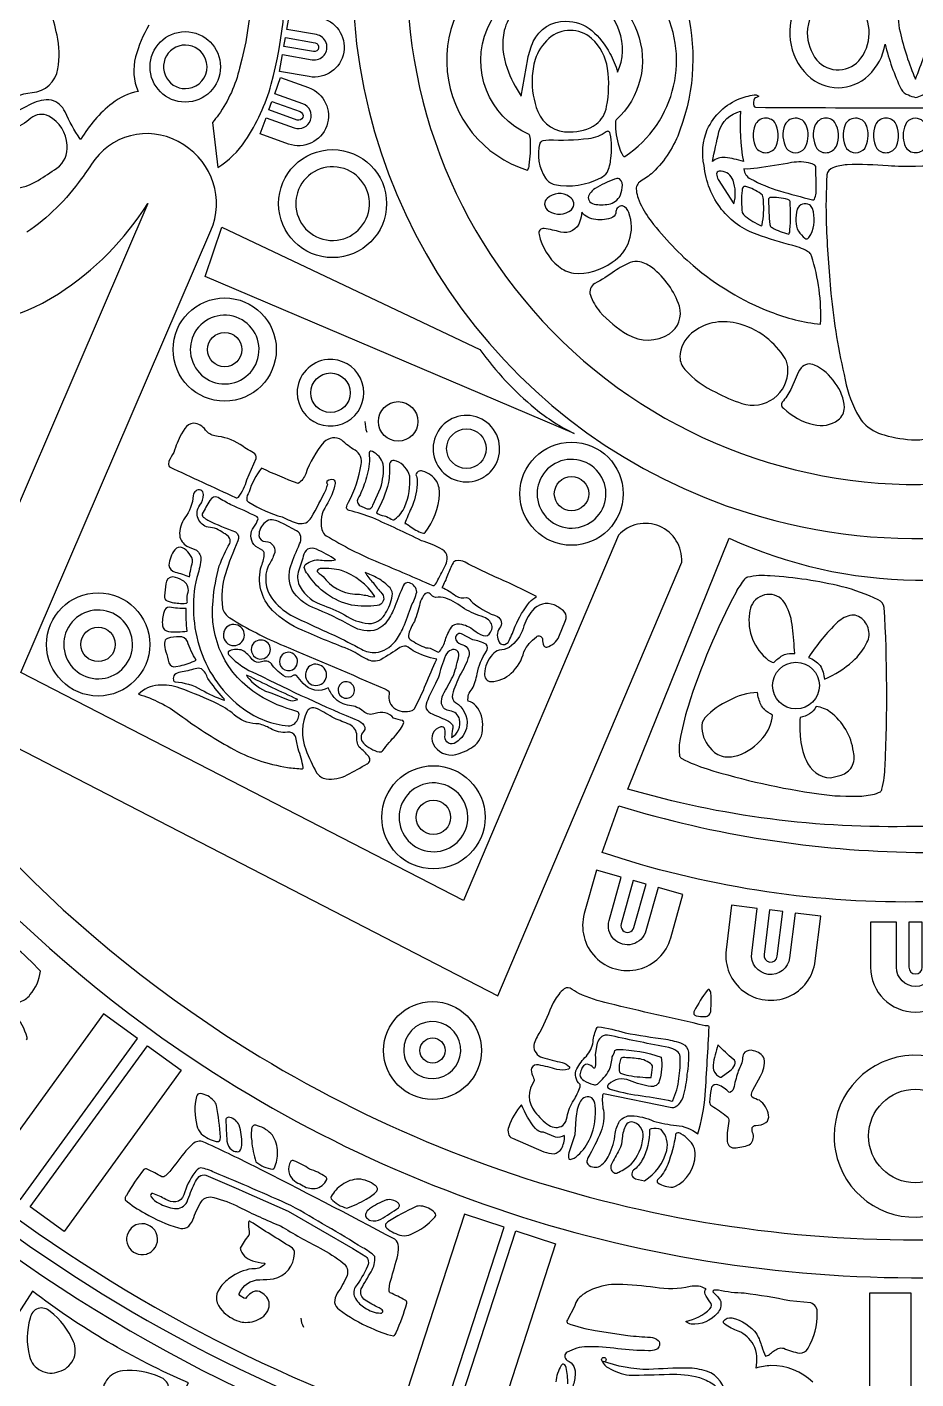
# Model space of a CAD drawing. Extents: x 0.3 to 22.9, y 0.3 to 22.9.
# Drawn here: x 8.357 to 11.589, y 6.487 to 11.402 of the extents above; entities that cross this region are included whole.
import ezdxf

# ---------------------------------------------------------------- set-up
doc = ezdxf.new("R2010")
doc.units = 0
doc.layers.get('0').update_dxf_attribs({"linetype": 'CONTINUOUS'})

msp = doc.modelspace()

# ---------------------------------------------------------------- linework, layer by layer
for points in [[(8.1103, 7.1588, 0.180797), (11.8775, 5.9649, 0.210089), (15.9339, 8.0072, 0.187015), (17.2127, 11.8798, 0.210088), (15.1704, 15.9362, 0.187015), (11.2978, 17.215, 0.209947), (7.2414, 15.1727, 0.173766), (5.9552, 11.5899, 0.230574), (8.1103, 7.1588)], [(8.1447, 7.2027, 0.180797), (11.8746, 6.0205, 0.210158), (15.8909, 8.0427, 0.193671), (17.148, 12.019, 0.203487), (15.1349, 15.8932, 0.193671), (11.1586, 17.1503, 0.203277), (7.2844, 15.1372, 0.173766), (6.011, 11.5899, 0.230574), (8.1447, 7.2027)], [(6.8523, 11.5899, 0.255673), (9.0354, 7.6006, 0.169311), (12.0718, 6.8791, 0.222149), (15.5143, 8.9424, 0.175528), (16.2985, 12.0741, 0.222149), (14.2352, 15.5166, 0.175528), (11.1035, 16.3008, 0.221844), (7.661, 14.2375, 0.149992), (6.8523, 11.5899)], [(9.2037, 7.6581, 0.169722), (12.1732, 7.0295, 0.22833), (15.5195, 9.206, 0.169722), (16.1481, 12.1755, 0.22833), (13.9716, 15.5218, 0.169722), (11.0021, 16.1504, 0.227956), (7.6558, 13.9739, 0.136829), (6.9902, 11.5899, 0.262297), (9.2037, 7.6581)], [(13.4328, 12.4774, 0.328646), (11.2864, 13.6149, 0.329531), (9.5642, 11.9017, 0.037633), (9.5406, 11.5899, 0.328699), (10.9789, 9.6349, 0.414569), (13.5427, 10.9812, 0.18948), (13.4328, 12.4774)], [(9.7388, 11.5911, 0.47509), (11.9645, 9.7765, 0.414178), (13.4056, 11.9644, 0.414124), (11.2178, 13.4058, 0.356153), (9.7388, 11.5911)], [(9.051, 12.2912), (9.031, 12.1274, -0.0794), (9.1019, 12.0098, -0.057098), (9.1634, 11.7713, -0.099822), (9.1301, 11.2524, -0.095944), (9.0536, 11.0829, -0.031285), (9.031, 11.0549), (9.051, 10.8911, 0.10738), (9.1505, 10.9878, 0.076318), (9.2453, 11.1934, 0.08062), (9.2955, 11.7143, 0.075439), (9.212, 12.0811, 0.110811), (9.1029, 12.2515, 0.063747), (9.051, 12.2912)], [(11.5312, 11.3844, 0.045784), (11.5876, 11.2118, 0.032115), (11.6441, 11.3844, 0.084539), (11.6505, 11.4659, 0.016284), (11.5927, 11.9337), (11.5826, 11.9337, -0.001614), (11.526, 11.4799, 0.090976), (11.5312, 11.3844)], [(10.1829, 10.8991, 0.047817), (10.1876, 10.988, 0.157791), (10.1825, 11.0111, -0.412067), (10.0309, 11.3964, -1.236615), (10.4994, 11.0637, 0.148318), (10.4965, 11.054, 0.077784), (10.5098, 10.9664, 0.085351), (10.5237, 10.9341, 0.345623), (10.5304, 10.9311, 0.401775), (10.6592, 11.4948, 0.401927), (10.1016, 11.6475, 0.662358), (10.1755, 10.8814), (10.1776, 10.8821, 0.133944), (10.1829, 10.8991)], [(7.09, 11.5911, 0.117347), (7.2555, 10.8752, 0.105311), (7.5565, 10.496, 0.145945), (7.9598, 10.3172, 0.176841), (8.4712, 10.432, 0.110119), (8.7959, 10.76), (8.0133, 8.94), (10.069, 7.8797), (10.7375, 9.4562, 0.707), (10.5073, 9.5538), (9.9441, 8.2254), (8.3351, 9.0554), (9.0256, 10.6613, 0.372592), (8.9267, 10.9731, 0.398796), (8.6038, 10.92, -0.002617), (8.5545, 10.85, -0.088371), (8.3561, 10.6553)], [(8.4661, 11.3721, 0.023641), (8.4132, 11.5653, -0.133727)], [(10.5101, 11.3875, 0.253736), (10.3454, 11.5377, 0.064104), (10.277, 11.5456, 0.113937), (10.1902, 11.5131, 0.197469), (10.092, 11.3891, 0.139264), (10.1023, 11.252, 0.059792), (10.1541, 11.1505), (10.1776, 11.2863, -0.043089), (10.1976, 11.3488, -0.291489), (10.316, 11.4227, -0.175806), (10.4107, 11.3885, -0.094631), (10.4762, 11.3059, -0.043324), (10.5046, 11.2378, 0.201333), (10.5101, 11.3875)], [(11.1615, 11.4922, 0.347984), (11.1953, 11.226, 0.404442), (11.4172, 11.2258, 0.159736), (11.4773, 11.3395, 0.054305), (11.5355, 11.1758, 0.222546), (11.5618, 11.1545, 0.021068), (11.5876, 11.1451, 0.085611), (11.6335, 11.1658, 0.046333), (11.648, 11.194, 0.02511), (11.698, 11.3395, 0.219868), (11.7822, 11.2067, 0.390951), (12.0037, 11.2531, 0.372403), (11.98, 11.5347, 0.402807)], [(11.3732, 11.4904, 0.38978), (11.2464, 11.4963, 0.205834), (11.1942, 11.3802, 0.167149), (11.2286, 11.2816, 0.483267), (11.389, 11.2878, 0.370166), (11.3732, 11.4904)], [(9.3828, 11.2212), (9.2756, 11.2398), (9.2863, 11.3013), (9.3935, 11.2827, 1.000002), (9.4093, 11.374), (9.3021, 11.3926), (9.3128, 11.4542), (9.42, 11.4356, -1), (9.3828, 11.2212)], [(10.7507, 11.4852, -0.158722), (10.7311, 11.027, -0.117244), (10.6323, 10.8726, -0.051934), (10.5884, 10.841, 0.321764), (10.5728, 10.8067, 0.070831), (10.5791, 10.779, 0.063028), (10.6172, 10.7077, 0.057344), (10.7791, 10.5344, 0.083631), (11.0598, 10.3662, 0.066177), (11.2426, 10.3212, 0.088333), (11.2094, 10.5694, 0.132772), (11.2018, 10.5813, 0.087774), (11.1418, 10.6073, -0.028787), (11.0119, 10.6476, -0.146874), (10.8825, 10.7386, -0.144188), (10.819, 10.8976, -0.151607), (10.8306, 11.0288, -0.196079), (10.9505, 11.142, -0.070738), (11.0086, 11.1555), (11.0174, 11.1504, -0.07149), (11.0018, 11.1419, 0.197943), (11.0002, 11.1148, 0.273815), (11.0062, 11.1097)], [(11.0062, 11.1097, 0.00324), (12.1691, 11.1097, 0.246087), (12.175, 11.1148, 0.225127), (12.1735, 11.1419), (12.1624, 11.1473, -0.397827), (12.157, 11.1546), (12.1667, 11.1555, -0.21976), (12.3176, 11.0764, -0.142621), (12.3586, 10.966, -0.1595), (12.3177, 10.7749, -0.143707), (12.1983, 10.6637, -0.059174), (12.0946, 10.6242, 0.001013), (12.0083, 10.5995, 0.127027), (11.9735, 10.5813, 0.156178), (11.9659, 10.5694, 0.065255), (11.9327, 10.3212, 0.090125), (12.2177, 10.4132, 0.098712), (12.5275, 10.6666, 0.038759), (12.5812, 10.7456, 0.069121), (12.6004, 10.7936, 0.252232), (12.5945, 10.8355, -0.116491), (12.5002, 10.9225, -0.103187), (12.4065, 11.1605, -0.112935), (12.4246, 11.4852)], [(8.8, 11.4086, 0.067284), (8.7517, 11.2927, 0.166681), (8.7606, 11.1673, 0.117965), (8.6664, 11.1241, 0.095493), (8.5532, 10.9938), (8.5503, 10.9937, -0.043093), (8.4954, 11.0927, 0.220637), (8.4458, 11.1359, 0.146404), (8.3736, 11.1219, -0.023345), (8.2961, 11.0859, -0.15122), (8.254, 11.0796, -0.383886), (8.2474, 11.0893, -0.169255), (8.265, 11.1155, -0.166144), (8.3756, 11.1635, 0.346194), (8.4696, 11.2493, 0.096911), (8.4661, 11.3721)], [(9.4042, 11.3443, -0.999999), (9.3987, 11.3124), (9.2914, 11.331), (9.297, 11.3629), (9.4042, 11.3443)], [(10.2141, 11.095, 0.327376), (10.33, 11.0206, 0.159812), (10.4269, 11.0481, 0.182875), (10.4644, 11.1122, 0.082498), (10.4679, 11.2503, 0.179519), (10.4096, 11.36, 0.377972), (10.2546, 11.36, 0.129835), (10.2043, 11.2831, 0.061749), (10.1935, 11.2151, 0.103128), (10.2141, 11.095)], [(9.0099, 11.2726, 2.628497), (8.9571, 11.1816, 0.380646), (9.0099, 11.2726)], [(9.3077, 10.9763), (9.2053, 11.013), (9.2263, 11.0718), (9.3288, 11.0352, 0.999998), (9.36, 11.1224), (9.2575, 11.159), (9.2786, 11.2179), (9.381, 11.1812, -1), (9.3077, 10.9763)], [(8.436, 11.0778, 0.29858), (8.3712, 11.0699, -0.080006), (8.3052, 11.0302, -0.128209), (8.2269, 11.0252, -0.217224), (8.1332, 11.077, -0.173047), (8.1048, 11.1581, 0.142352), (8.0988, 11.1818, 0.310957), (8.0865, 11.1876, 0.145647), (8.0702, 11.1789, 0.15271), (8.0124, 11.0699, 0.127764), (8.0225, 10.9956, 0.30558), (8.2747, 10.8117, 0.144198), (8.3974, 10.8437, 0.013904), (8.4653, 10.8885, 0.275095), (8.5028, 10.972, 0.261874), (8.436, 11.0778)], [(9.3499, 11.094, -0.999998), (9.3389, 11.0635), (9.2365, 11.1002), (9.2474, 11.1307), (9.3499, 11.094)], [(10.8729, 11.0206, -0.271069), (10.9512, 11.0955, 0.062839), (10.9616, 10.9132, 0.040449), (10.8953, 10.9273, 0.227569), (10.8496, 10.9122, -0.014273), (10.8729, 11.0206)], [(11.0763, 11.0548, 0.544747), (11.0047, 11.0459, 0.226051), (11.0098, 10.9598, 0.544513), (11.0814, 10.9688, 0.226057), (11.0763, 11.0548)], [(11.1934, 11.0344, 0.738458), (11.1129, 11.0459, 0.22605), (11.1181, 10.9598, 0.454972), (11.1845, 10.9598, 0.196518), (11.1934, 11.0344)], [(11.2999, 10.9688, 0.226051), (11.2948, 11.0549, 0.544744), (11.2232, 11.0459, 0.226051), (11.2283, 10.9599, 0.544505), (11.2999, 10.9688)], [(11.3365, 10.9599, 0.454969), (11.403, 10.9599, 0.196517), (11.4118, 11.0345, 0.738445), (11.3314, 11.0459, 0.226044), (11.3365, 10.9599)], [(11.5132, 11.0549, 0.544747), (11.4416, 11.046, 0.226051), (11.4468, 10.9599, 0.544513), (11.5184, 10.9688, 0.226057), (11.5132, 11.0549)], [(11.6291, 11.0345, 0.358622), (11.5876, 11.0697, 0.223738), (11.555, 11.0549, 0.196511), (11.5462, 10.9803, 0.641167), (11.6203, 10.9599, 0.196522), (11.6291, 11.0345)], [(10.222, 10.9796, 0.217335), (10.2426, 10.8519, 0.183033), (10.2751, 10.8287, 0.167905), (10.4432, 10.8536, 0.112513), (10.466, 10.8729, 0.111749), (10.4792, 10.9231, 0.095557), (10.4774, 11.0134, 0.645202), (10.4631, 11.0205, -0.129785), (10.3982, 10.9952, -0.039451), (10.2538, 10.9903), (10.2321, 10.9873, 0.248978), (10.222, 10.9796)], [(9.3402, 10.7988, 0.074363), (9.3343, 10.7596, 0.393683), (9.4586, 10.626, 0.393431), (9.6006, 10.7405, 0.924946), (9.3402, 10.7988)], [(10.8645, 10.868, 0.158308), (10.8706, 10.8473), (10.9272, 10.7593, 0.151645), (10.9243, 10.8445, 0.297434), (10.8814, 10.8776, 0.193959), (10.8667, 10.8743), (10.8645, 10.868)], [(10.9878, 10.8498, 0.053907), (11.0933, 10.806, 0.011438), (11.2132, 10.7736, 0.353279), (11.2201, 10.7753, 0.13197), (11.2258, 10.8208), (11.2249, 10.8949, 0.196297), (11.2069, 10.9059, 0.109539), (11.1372, 10.9085, -0.005242), (11.0125, 10.8882, -0.04999), (10.9635, 10.8856, 0.271681), (10.9878, 10.8498)], [(11.5876, 9.9002, 0.01812), (11.6501, 9.9066, 0.061367), (11.7289, 9.9288, 0.179157), (11.793, 9.9845, 0.049114), (11.8281, 10.0673, 0.033395), (11.8686, 10.2365, 0.027273), (11.9123, 10.6865, 0.040164), (11.9098, 10.8637, 0.21551), (11.8991, 10.8833, 0.107752), (11.8736, 10.8951, 0.067911), (11.7911, 10.9018, -0.008703), (11.5876, 10.8947, -0.028295), (11.4879, 10.8972, 0.028512), (11.3387, 10.9007, 0.06317), (11.2873, 10.8901, 0.281931), (11.2655, 10.8637, 0.022436), (11.263, 10.6865, 0.0121), (11.2798, 10.4333, 0.032964), (11.3321, 10.1188, 0.084509), (11.3823, 9.9845, 0.075847), (11.3994, 9.9615, 0.125659), (11.4737, 9.9184, 0.059031), (11.5876, 9.9002)], [(10.4129, 10.7599, 0.117649), (10.4653, 10.7568, 0.232558), (10.5107, 10.7831, 0.118123), (10.5209, 10.8176, 0.284821), (10.5111, 10.8495, 0.229927), (10.4935, 10.8481, 0.057889), (10.4223, 10.814, 0.096934), (10.4037, 10.7964, 0.543182), (10.4129, 10.7599)], [(11.0309, 10.7907, 0.08009), (10.9781, 10.8197, 0.129495), (10.9634, 10.8221, 0.229699), (10.957, 10.8076, 0.059177), (10.9574, 10.7271, 0.139426), (10.9681, 10.7144, 0.060176), (11.0267, 10.6786, 0.352266), (11.0296, 10.6824, 0.069468), (11.0345, 10.7695, 0.105018), (11.0309, 10.7907)], [(10.3363, 10.7375, 0.504011), (10.3298, 10.7839, 0.361501), (10.248, 10.7785, 0.199064), (10.239, 10.758, 0.228596), (10.2545, 10.7321, 0.334479), (10.3363, 10.7375)], [(11.0662, 10.6722, 0.06839), (11.1264, 10.6484, 0.214326), (11.1309, 10.6643, 0.036688), (11.1316, 10.767, 0.243503), (11.1235, 10.7746, 0.082257), (11.0574, 10.782, 0.322377), (11.053, 10.7712, 0.011064), (11.0574, 10.6834, 0.229074), (11.0662, 10.6722)], [(10.2896, 10.5318, 0.137279), (10.3444, 10.5068, 0.184143), (10.4842, 10.5464, 0.359397), (10.5448, 10.7269, 0.226629), (10.5225, 10.7514, 0.417561), (10.4985, 10.7306, -0.229887), (10.4867, 10.7099, -0.136773), (10.4247, 10.7016, -0.206438), (10.374, 10.7284, -0.068461), (10.3674, 10.6954, -0.411112), (10.2974, 10.656, 0.035888), (10.2372, 10.6691, 0.554284), (10.219, 10.6474, 0.173041), (10.2896, 10.5318)], [(11.1857, 10.6335, 0.380307), (11.1963, 10.6331, 0.110702), (11.207, 10.6472, 0.203205), (11.2126, 10.7414, 0.146528), (11.2026, 10.755, 0.46184), (11.1575, 10.7395, 0.084138), (11.153, 10.6962, 0.149196), (11.1618, 10.6591, 0.058192), (11.1857, 10.6335)], [(10.3468, 9.9241), (9.0046, 10.4949), (9.0654, 10.6734), (10.0035, 10.229, 0.062528), (10.2045, 10.0147, 0.063034), (10.3468, 9.9241)], [(8.415, 6.86, 0.105626), (10.6123, 5.9782, 0.245123), (10.4199, 5.8686, 0.082224), (10.3478, 5.6952, 0.059208), (10.3201, 5.4473, 0.046792), (10.2871, 5.706, 0.079184), (10.2209, 5.8686, 0.154271), (10.1359, 5.9491, 0.285789), (9.985, 5.9335, 0.217504), (9.8942, 5.7542, 0.136631), (9.9301, 5.6014, 0.155303), (9.3255, 5.6154, 0.151891), (9.3264, 5.7873, 0.534299), (8.9808, 5.8955, 0.164877), (8.8771, 5.7322, -0.218321), (5.3817, 9.816, -0.023975), (5.2413, 10.4155, 0.541535), (5.9761, 10.6135, 0.204704), (8.415, 6.86)], [(10.4056, 10.4272, 0.088859), (10.44, 10.3665, 0.082065), (10.5402, 10.2842, 0.288076), (10.6926, 10.2864, 0.33221), (10.7291, 10.3865, 0.146124), (10.6308, 10.5255, 0.110801), (10.5854, 10.5483, 0.157634), (10.5498, 10.5453, 0.047459), (10.4932, 10.5143, -0.03414), (10.4213, 10.4688, 0.371669), (10.4056, 10.4272)], [(8.9576, 10.2699, 0.083105), (8.9507, 10.2291, 0.391461), (9.0659, 10.1043, 2.036568), (8.9576, 10.2699)], [(10.7309, 10.202, 0.178367), (10.7488, 10.1567, 0.102945), (10.861, 10.0742, 0.048213), (10.9562, 10.033, 0.518053), (11.1238, 10.1571, 0.131151), (11.1135, 10.1965, 0.088602), (11.0442, 10.2733, 0.110045), (10.9349, 10.3249, 0.237183), (10.7733, 10.2884, 0.216623), (10.7309, 10.202)], [(9.3393, 10.072, 2.553601), (9.4509, 10.1926, 0.391755), (9.3393, 10.072)], [(11.2203, 10.1727, 0.334044), (11.1719, 10.1626, 0.074667), (11.1532, 10.1282), (11.1337, 10.0833, -0.076178), (11.1024, 10.0379, 0.404517), (11.1076, 10.0154, 0.135591), (11.2169, 9.9562, 0.234713), (11.3065, 9.9734, 0.229033), (11.3292, 10.0182, 0.153132), (11.2952, 10.1072, 0.146503), (11.2203, 10.1727)], [(9.8829, 9.966, 0.914972), (10.0081, 9.7602, 0.083191), (10.0406, 9.7836, 0.925545), (9.8829, 9.966)], [(8.9626, 9.9614, 0.234187), (8.9308, 9.942), (8.9184, 9.9224, 0.031003), (8.8904, 9.8552, 0.020125), (8.8728, 9.8236), (8.8714, 9.8116, 0.239987), (8.875, 9.8027, 0.002183), (9.1147, 9.6915, 0.324929), (9.1257, 9.6929, 0.095587), (9.1568, 9.7555), (9.1903, 9.8327, 0.352573), (9.1806, 9.8541, -0.042166), (9.1317, 9.8843, 0.119257), (9.0401, 9.9149, -0.185879), (9.0062, 9.9365, 0.212002), (8.9626, 9.9614)], [(9.5856, 9.9677, 0.083302), (9.5923, 9.9282)], [(9.5013, 9.8996, 0.369074), (9.4364, 9.8917, 0.091159), (9.3703, 9.7777, -0.152748), (9.343, 9.7416, -0.0174), (9.2099, 9.7974, 0.095748), (9.1643, 9.7113, 0.156374), (9.1559, 9.6834, 0.253501), (9.1636, 9.6739, 0.073541), (9.2853, 9.6203, 0.051041), (9.3433, 9.5972, 0.332688), (9.3907, 9.6178, 0.017578), (9.4446, 9.7207, -0.067026), (9.4502, 9.7382, -0.276963), (9.4489, 9.752, -0.214261), (9.4714, 9.7567, -0.284542), (9.4773, 9.7426, -0.089642), (9.4453, 9.6623, 0.211081), (9.4289, 9.5751, 0.208706), (9.4449, 9.5523, 0.038271), (9.6357, 9.4552, -0.00472), (9.8322, 9.3712, 0.291181), (9.8378, 9.3718, 0.128053), (9.8508, 9.3914, 0.0192), (9.8794, 9.447, 0.115103), (9.8851, 9.4741, 0.243211), (9.8666, 9.5022, 0.056634), (9.7913, 9.5339, 0.009443), (9.614, 9.617, 0.03277), (9.5286, 9.6437, -0.281172), (9.5185, 9.6538, -0.126583), (9.5265, 9.674, 0.072829), (9.5725, 9.811, 0.324514), (9.5499, 9.8627, -0.059919), (9.5013, 9.8996)], [(9.5724, 9.6599), (9.5858, 9.6539, 0.254747), (9.6037, 9.6504, 0.169164), (9.615, 9.6627), (9.6421, 9.7252, 0.10568), (9.652, 9.8121, 0.215284), (9.6126, 9.8587, 0.546088), (9.6006, 9.853), (9.6028, 9.8227, -0.055966), (9.586, 9.7468, -0.049468), (9.5602, 9.6866, 0.50407), (9.5724, 9.6599)], [(9.6557, 9.6239, -0.16773), (9.6645, 9.622, 0.033729), (9.6872, 9.6102, 0.411951), (9.694, 9.6122, 0.146206), (9.7311, 9.6588, 0.111875), (9.7489, 9.7687, 0.240558), (9.7, 9.8231, 0.20684), (9.6834, 9.824, 0.295016), (9.6749, 9.8097, -0.040838), (9.6716, 9.7454, -0.057218), (9.6273, 9.635, 0.08479), (9.6557, 9.6239)], [(9.7982, 9.5611, 0.214867), (9.8051, 9.5636, 0.150305), (9.8568, 9.7035, 0.132776), (9.8472, 9.7487, 0.192751), (9.7949, 9.7869, 0.458361), (9.7708, 9.7734, -0.071897), (9.776, 9.7531, 0.088128), (9.7757, 9.7383, -0.093491), (9.7536, 9.6516, 0.019998), (9.7305, 9.5963, -0.205311), (9.7431, 9.5914, 0.04999), (9.7885, 9.5634), (9.7982, 9.5611)], [(10.2118, 9.705, 0.391461), (10.327, 9.5801, 2.036574), (10.2187, 9.7458, 0.083347), (10.2118, 9.705)], [(9.0334, 9.316, -0.046511), (9.0561, 9.4422, -0.048371), (9.0944, 9.5243, 0.229551), (9.0937, 9.5437, 0.144231), (9.0714, 9.5619, 0.162209), (9.0162, 9.5829, -0.541006), (8.9855, 9.6631, 0.152856), (8.9984, 9.7021, 0.657019), (8.9704, 9.7147, 0.221878), (8.9611, 9.6979, -0.146949), (8.9311, 9.617, 0.182308), (8.9121, 9.5527, 0.239812), (8.9382, 9.5145, -0.013515), (8.9728, 9.4997, -0.265682), (8.9889, 9.4629, -0.063325), (8.9741, 9.4005, 0.140332), (8.9881, 9.1357, 0.155544), (9.1441, 8.9226, 0.134316), (9.3066, 8.8608, 0.308146), (9.3402, 8.883, 0.122754), (9.346, 8.9021, 0.375265), (9.3386, 8.9137, -0.07498), (9.1998, 8.9724, -0.292817), (9.0334, 9.316)], [(9.182, 9.5198, -0.323108), (9.1813, 9.5838, 0.121598), (9.1969, 9.6138, 0.303524), (9.1937, 9.6206, 0.01855), (9.0982, 9.6644, -0.015698), (9.0516, 9.6911, 0.410154), (9.0219, 9.6807, 0.014843), (8.9941, 9.632, 0.276204), (8.998, 9.6201, 0.095391), (9.0149, 9.6086, 0.034535), (9.1146, 9.5668, -0.368976), (9.124, 9.5334, 0.029711), (9.0784, 9.4139, 0.110696), (9.0679, 9.29, 0.201855), (9.0943, 9.2534, 0.039913), (9.2915, 9.1517, -0.003543), (9.6579, 8.9952, -0.194954), (9.6738, 8.9837, 0.027024), (9.6732, 8.9539, 0.312828), (9.7215, 8.9136, 0.119253), (9.7579, 8.9171, 0.167812), (9.7658, 8.9242, 0.033141), (9.8074, 9.0123, -0.016915), (9.8466, 9.1028, -0.054562), (9.7607, 9.1334, 0.053625), (9.7362, 9.1504, 0.188262), (9.7127, 9.1452, -0.013169), (9.6434, 9.1014, -0.237893), (9.5926, 9.1029, -0.012493), (9.5358, 9.1355, -0.013313), (9.3579, 9.2086, -0.096479), (9.2502, 9.2808, -0.277212), (9.2094, 9.4423, 0.104965), (9.2197, 9.4891, 0.150853), (9.2144, 9.4984, -0.077178), (9.182, 9.5198)], [(9.6251, 9.1272, 0.195614), (9.6955, 9.1677, 0.0631), (9.7252, 9.218, 0.030239), (9.7544, 9.2984, 0.072833), (9.7739, 9.347, 0.322713), (9.7477, 9.3807, 0.384491), (9.7247, 9.3703, 0.010925), (9.6946, 9.2944, -0.050577), (9.667, 9.2422, -0.304049), (9.5814, 9.2075, -0.088013), (9.5401, 9.2218, 0.03476), (9.3961, 9.2916, -0.157933), (9.3215, 9.3538, -0.19081), (9.316, 9.4428, -0.020621), (9.3482, 9.5221, 0.155374), (9.3526, 9.5491, 0.265638), (9.3365, 9.5697), (9.2918, 9.5942, 0.088264), (9.2488, 9.6103, 0.226622), (9.2229, 9.6007, 0.227849), (9.2002, 9.5525, 0.382057), (9.2241, 9.5312, -0.551941), (9.2548, 9.4825, -0.049255), (9.2336, 9.4415, 0.254003), (9.2472, 9.3251, 0.103967), (9.3168, 9.2637, 0.01453), (9.4735, 9.1905, -0.012766), (9.5731, 9.1397, 0.131848), (9.6251, 9.1272)], [(10.9098, 9.5433, 0.104134), (11.5876, 9.3906, 0.11834), (12.2655, 9.5433), (12.6342, 8.6313, -0.078037), (11.5876, 8.4954, -0.078037), (10.5411, 8.6313), (10.9098, 9.5433)], [(8.9592, 9.4565, 0.190794), (8.9464, 9.4874, 0.118861), (8.9223, 9.5087, 0.336255), (8.8946, 9.5012, 0.144856), (8.8731, 9.4451, 0.313138), (8.8954, 9.4198, -0.041434), (8.9475, 9.4024, -0.040825), (8.9592, 9.4565)], [(9.5214, 9.2585, 0.134363), (9.61, 9.2329, 0.22643), (9.6606, 9.2708, 0.101247), (9.685, 9.3331, 0.219084), (9.6769, 9.3622, 0.082826), (9.6318, 9.3978, 0.031143), (9.5868, 9.4189, 0.075435), (9.6154, 9.3817, 0.03392), (9.6473, 9.3421, -0.630176), (9.63, 9.2986, -0.06763), (9.537, 9.2996, -0.197859), (9.3781, 9.4125, -0.176272), (9.365, 9.4369, -0.221698), (9.3707, 9.4482, -0.206869), (9.4236, 9.4636, 0.06635), (9.4792, 9.464, 0.045177), (9.4094, 9.5028, 0.202798), (9.3771, 9.5034, 0.148267), (9.3614, 9.4781, -0.019339), (9.3432, 9.4194, 0.187675), (9.3498, 9.3662, 0.182), (9.436, 9.2979, -0.061683), (9.5214, 9.2585)], [(9.9061, 9.4533, 0.043378), (9.886, 9.4087, -0.047359), (9.8654, 9.364, -0.067525), (9.9161, 9.3334, 0.169665), (9.955, 9.327, -0.193131), (9.9676, 9.3198, 0.049324), (9.9826, 9.3044, 0.069537), (10.0676, 9.2583, -0.471264), (10.0754, 9.2155, 0.314001), (10.0741, 9.1648, 0.19466), (10.0865, 9.1562, 0.315706), (10.1098, 9.1707, 0.027654), (10.1324, 9.2238, -0.064345), (10.1842, 9.3105, -0.087924), (10.21, 9.3312, 0.01738), (10.0505, 9.4062, -0.01309), (9.9499, 9.4558, 0.157907), (9.9175, 9.4614, 0.209128), (9.9061, 9.4533)], [(8.8843, 9.3098, 0.058892), (8.9343, 9.3064, 0.536192), (8.9395, 9.3152, -0.120896), (8.9427, 9.3469, 0.348107), (8.9219, 9.3899, 0.092932), (8.8878, 9.4028, 0.40677), (8.8616, 9.3776), (8.8567, 9.3333, 0.374797), (8.867, 9.3156), (8.8843, 9.3098)], [(9.6219, 9.3317, 0.161513), (9.5004, 9.4256, 0.07905), (9.4272, 9.433, 0.261643), (9.4116, 9.4251, 0.252444), (9.4195, 9.4154, -0.105334), (9.4444, 9.3903, 0.215169), (9.5659, 9.3391, -0.054485), (9.6114, 9.3295), (9.6219, 9.3317)], [(11.0593, 9.4059, 0.093145), (10.9773, 9.4009, 0.135184), (10.966, 9.3944, 0.044191), (10.935, 9.3475, 0.043319), (10.7606, 8.9318, 0.030494), (10.7306, 8.8063, 0.079932), (10.7299, 8.7504, 0.156649), (10.738, 8.7417, 0.041091), (10.8295, 8.7042, 0.038702), (11.236, 8.6134, 0.047277), (11.3925, 8.6059), (11.431, 8.6113, 0.066146), (11.46, 8.6214, 0.158061), (11.4657, 8.6304, 0.046099), (11.4772, 8.7148, 0.024702), (11.4742, 9.2918, 0.226625), (11.4524, 9.3186, 0.054197), (11.3204, 9.3668, 0.046789), (11.0593, 9.4059)], [(9.8586, 9.1324, 0.071708), (9.8784, 9.1731, -0.077179), (9.9, 9.2192, -0.297457), (9.9297, 9.2318, -0.141432), (9.982, 9.2085, 0.086859), (10.0152, 9.1893, 0.413155), (10.0424, 9.2018, 0.364484), (10.0393, 9.2414, 0.096869), (10.0175, 9.2563, -0.043149), (9.9476, 9.286, 0.073463), (9.8796, 9.3252, 0.108773), (9.8419, 9.328, -0.185125), (9.8226, 9.3413, 0.479606), (9.7988, 9.3348, 0.082806), (9.7858, 9.3063, -0.014773), (9.7662, 9.2408, 0.09041), (9.7449, 9.1949, 0.343463), (9.7507, 9.1751, 0.066993), (9.8075, 9.1449, -0.191508), (9.8372, 9.1358), (9.85, 9.13, 0.358027), (9.8586, 9.1324)], [(11.1487, 9.1237, 0.010068), (11.1402, 9.2186, 0.10459), (11.1151, 9.3029, 0.119065), (11.0918, 9.3287, 0.569077), (10.984, 9.2701, 0.272514), (11.0523, 9.1003, 0.114539), (11.0721, 9.0913, -0.048378), (11.1039, 9.1171), (11.1116, 9.1202, -0.081835), (11.1487, 9.1237)], [(8.9392, 9.2053, -0.032181), (8.9356, 9.288, -0.060549), (8.8742, 9.2928, 0.373171), (8.8557, 9.2762, 0.116958), (8.8498, 9.2245, 0.342643), (8.8714, 9.2039, 0.060677), (8.9392, 9.2053)], [(10.2359, 9.1513, 0.305937), (10.247, 9.1476, 0.217109), (10.2913, 9.185), (10.3155, 9.2445, 0.239641), (10.3126, 9.2732), (10.3074, 9.2792, 0.044576), (10.2737, 9.3006, 0.324414), (10.1948, 9.2809, 0.115386), (10.1614, 9.2151, -0.150553), (10.1106, 9.1461, -0.114986), (10.0732, 9.1362, 0.114861), (10.0493, 9.1201, 0.181098), (10.0205, 9.0503, 0.425087), (10.044, 9.0216, 0.171494), (10.1178, 9.0523, 0.154004), (10.1636, 9.1301, -0.126478), (10.2092, 9.1844, -0.619887), (10.2309, 9.1773, 0.103528), (10.2359, 9.1513)], [(8.4906, 9.157, 0.391461), (8.6058, 9.0322, 2.036574), (8.4974, 9.1979, 0.083347), (8.4906, 9.157)], [(11.4109, 9.1635, 0.418727), (11.3801, 9.2583, 0.16014), (11.3564, 9.2639, 0.147306), (11.3042, 9.2374, 0.058752), (11.1989, 9.1099, -0.125383), (11.2408, 9.0801, -0.124), (11.2562, 9.0302, 0.080506), (11.3596, 9.0957, 0.099194), (11.4109, 9.1635)], [(9.123, 9.2264, 0.421888), (9.0745, 9.2075, 0.078643), (9.0712, 9.1909, 0.435645), (9.1091, 9.1531, 0.842844), (9.123, 9.2264)], [(9.9037, 8.9751, 0.309952), (9.9151, 8.9454, -0.289396), (9.9568, 8.8612, -0.217393), (9.9163, 8.8005, -0.64222), (9.8764, 8.8213, 0.070501), (9.876, 8.8491, 0.401672), (9.8621, 8.8575, 0.496493), (9.834, 8.7959, 0.354918), (9.916, 8.7568, 0.07796), (9.9779, 8.7845, 0.270314), (10.0135, 8.8553, 0.191471), (9.9895, 8.9341, 0.142696), (9.961, 8.9504, -0.245944), (9.9756, 8.9951, 0.070273), (9.9938, 9.0497, -0.103226), (10.0273, 9.1319, 0.361711), (10.0269, 9.1574, 0.074295), (9.9775, 9.1742), (9.937, 9.1957, 0.648985), (9.9159, 9.1737, 0.220049), (9.9419, 9.1551, -0.422833), (9.9635, 9.1146, -0.062933), (9.9309, 9.0448, 0.044967), (9.9037, 8.9751)], [(8.8573, 9.1618, 0.089407), (8.862, 9.1306, -0.032854), (8.8729, 9.0895, 0.376474), (8.8981, 9.0764), (8.9134, 9.0792, 0.050274), (8.9718, 9.0996, -0.056508), (8.9405, 9.1682, 0.287164), (8.9112, 9.1851, 0.087139), (8.8675, 9.1788, 0.321524), (8.8573, 9.1618)], [(9.2196, 9.1063, 0.842859), (9.207, 9.1728, 0.435649), (9.1726, 9.1385, 0.539937), (9.2196, 9.1063)], [(9.0939, 9.1341), (9.0889, 9.1302, 0.368243), (9.0923, 9.1176, 0.115312), (9.1916, 9.0503, 0.018434), (9.5641, 8.8787, -0.21097), (9.5854, 8.8564, -0.27266), (9.5803, 8.8402, 0.41802), (9.5802, 8.798, 0.137979), (9.6375, 8.766, 0.279535), (9.6513, 8.7718, -0.038967), (9.6977, 8.8266), (9.7155, 8.8494, 0.081614), (9.7266, 8.873, 0.390082), (9.723, 8.8802, -0.0245), (9.6901, 8.8893, 0.310649), (9.6232, 8.9062, -0.312893), (9.5802, 8.9134, 0.15828), (9.5298, 8.9351, -0.191847), (9.4735, 8.9646, -0.078937), (9.4523, 8.9991, -0.361943), (9.3617, 9.0152), (9.3371, 9.0445, 0.284513), (9.3248, 9.0436, -0.316974), (9.2883, 9.044, -0.076832), (9.2455, 9.0861, 0.327009), (9.2096, 9.0938, -0.345936), (9.1756, 9.1027, 0.085427), (9.141, 9.1353, 0.154379), (9.0939, 9.1341)], [(9.3303, 9.0706, 0.40984), (9.3319, 9.1173, 0.422708), (9.2853, 9.1196, 0.196682), (9.2751, 9.0951, 0.654494), (9.3303, 9.0706)], [(9.9035, 8.8484, 0.041335), (9.9009, 8.8184, 0.319529), (9.9301, 8.8847, 0.291097), (9.8946, 8.9158, -0.323779), (9.8642, 8.9408), (9.8639, 8.9501, -0.110301), (9.8738, 8.982, 0.016124), (9.909, 9.048, 0.025867), (9.9276, 9.1168, 0.611646), (9.8995, 9.1365, 0.208666), (9.8787, 9.1164, 0.040302), (9.8525, 9.0349, 0.023641), (9.8138, 8.9559, 0.175727), (9.8082, 8.9226, 0.151708), (9.8305, 8.9041, -0.017006), (9.8892, 8.8778, -0.139211), (9.9036, 8.8648, -0.239), (9.9035, 8.8484)], [(8.8938, 9.0462, 0.260306), (8.8892, 9.0286, 0.373303), (8.8951, 9.021, -0.116704), (8.9906, 8.9923, 0.048843), (9.0736, 8.9546), (9.0754, 8.9542, 0.265556), (9.0707, 8.9627, -0.020401), (9.014, 9.0331, 0.17882), (8.9909, 9.0682, 0.170771), (8.9684, 9.0684, -0.032788), (8.9148, 9.0564, 0.148482), (8.8938, 9.0462)], [(9.3414, 8.9568, -0.010247), (9.1577, 9.0445), (9.1552, 9.0451, 0.154006), (9.1652, 9.0319, 0.156586), (9.2477, 8.9794), (9.3061, 8.9553, 0.202737), (9.3414, 8.9568)], [(9.4077, 9.008, 0.365216), (9.4459, 9.0391, 0.352544), (9.4218, 9.082, 0.421896), (9.3728, 9.0629, 0.078633), (9.3695, 9.0462, 0.43566), (9.4077, 9.008)], [(9.0975, 8.7811, 0.091041), (9.3041, 8.7099, 0.027783), (9.3587, 8.7047, 0.521669), (9.3611, 8.7097, 0.060284), (9.3427, 8.777, 0.047939), (9.3323, 8.8243, 0.352864), (9.304, 8.8375, -0.154984), (9.2418, 8.8515, 0.076621), (9.1998, 8.868, -0.17334), (9.1178, 8.895, 0.073272), (9.0521, 8.9396, 0.029184), (8.9125, 8.9979, 0.109283), (8.8338, 9.0087, 0.175579), (8.7619, 8.9759, -0.089546), (8.9119, 8.9011, 0.033938), (9.0975, 8.7811)], [(9.545, 8.9785, 0.354455), (9.5355, 9.0153, 0.363595), (9.4976, 9.0136, 0.19526), (9.4883, 8.9914, 0.804605), (9.545, 8.9785)], [(11.0681, 8.9, -0.087473), (11.038, 8.9207, -0.095963), (11.0254, 8.9383, -0.076761), (11.0129, 8.982, 0.122417), (10.9099, 8.9534, 0.10071), (10.8221, 8.8906, 0.193999), (10.8102, 8.8525, 0.181057), (10.8468, 8.7743, 0.179688), (10.8947, 8.7482, 0.097488), (10.9415, 8.7531, 0.133137), (11.0327, 8.8168, 0.147816), (11.0681, 8.9)], [(9.3755, 8.9142, 0.205025), (9.3702, 8.7752, 0.037643), (9.4101, 8.6907, 0.204452), (9.4445, 8.6679, 0.149453), (9.5214, 8.6824, 0.015701), (9.5939, 8.7233, 0.493117), (9.5995, 8.7495, 0.041109), (9.5653, 8.7834, -0.169853), (9.5561, 8.8253, 0.29534), (9.5304, 8.8653, 0.019987), (9.4737, 8.8883, 0.02459), (9.4131, 8.9229, 0.218263), (9.3856, 8.924, 0.145245), (9.3755, 8.9142)], [(11.1901, 8.736, 0.30031), (11.2788, 8.6718, 0.025), (11.3177, 8.6821, 0.172814), (11.356, 8.7114, 0.183064), (11.3619, 8.7667, 0.202921), (11.2774, 8.9112, 0.136462), (11.2269, 8.9308, -0.225767), (11.168, 8.8914, 0.031932), (11.1684, 8.8235, 0.086458), (11.1901, 8.736)], [(9.7167, 8.5693, 0.083105), (9.7098, 8.5284, 0.391461), (9.825, 8.4036, 2.036548), (9.7167, 8.5693)], [(10.5083, 8.5702, 0.070731), (11.5876, 8.4011, 0.085001), (12.667, 8.5702), (12.7265, 8.4007, -0.073443), (11.5876, 8.2207, -0.083657), (10.4488, 8.4007), (10.5083, 8.5702)], [(10.3832, 8.1786, 1), (10.6978, 8.0904), (10.7419, 8.2477), (10.6515, 8.273), (10.6074, 8.1157, -1.000006), (10.4735, 8.1532), (10.5176, 8.3105), (10.4273, 8.3359), (10.3832, 8.1786)], [(10.517, 8.141, 1.000006), (10.5639, 8.1278), (10.608, 8.2852), (10.5611, 8.2983), (10.517, 8.141)], [(10.9919, 8.0349), (11.0119, 8.197), (10.9187, 8.2085), (10.8988, 8.0464, 1.000002), (11.223, 8.0064), (11.243, 8.1685), (11.1499, 8.18), (11.1299, 8.0179, -0.999995), (10.9919, 8.0349)], [(11.0368, 8.0293, 0.999998), (11.085, 8.0234), (11.105, 8.1855), (11.0567, 8.1915), (11.0368, 8.0293)], [(11.5181, 7.9833), (11.5181, 8.1467), (11.4243, 8.1467), (11.4243, 7.9833, 1), (11.751, 7.9833), (11.751, 8.1467), (11.6572, 8.1467), (11.6572, 7.9833, -0.999987), (11.5181, 7.9833)], [(11.5633, 7.9832, 0.999997), (11.612, 7.9832), (11.612, 8.1467), (11.5633, 8.1467), (11.5633, 7.9832)], [(8.3322, 7.8579, 0.163317), (8.3677, 7.883, 0.15613), (8.4057, 7.9693, 0.033965), (8.3108, 8.0589, 0.035227)], [(10.7623, 7.6744, -0.054648), (10.7564, 7.5949, -0.048152), (10.7433, 7.5163, -0.177267), (10.714, 7.4748, -0.147336), (10.7017, 7.4723), (10.4529, 7.5228, 0.307635), (10.4498, 7.518, 0.082639), (10.4526, 7.4643, -0.130276), (10.4436, 7.3851, -0.034263), (10.3964, 7.2908, 0.172556), (10.3931, 7.2734, 0.28767), (10.4134, 7.2576, 0.133572), (10.4355, 7.2577, 0.158993), (10.4738, 7.3008, 0.075748), (10.4959, 7.3789, -0.10799), (10.5117, 7.4237, -0.240598), (10.5542, 7.4436, -0.101834), (10.6347, 7.424, 0.050474), (10.7181, 7.4085, -0.149293), (10.7956, 7.3776, 0.061779), (10.8229, 7.5199, 0.004607), (10.8372, 7.7673), (10.8356, 7.7696, 0.041631), (10.8231, 7.7709, -0.003731), (10.4724, 7.8514, -0.044648), (10.3629, 7.888, 0.020518), (10.3315, 7.9076, 0.320034), (10.3048, 7.9003, 0.079419), (10.2702, 7.854, -0.007959), (10.2222, 7.7477, 0.102894), (10.1996, 7.6995, 0.349114), (10.2314, 7.6548, 0.019111), (10.3027, 7.6373, -0.11871), (10.33, 7.6214, -0.25708), (10.3258, 7.6131, -0.148597), (10.2836, 7.6122, 0.019427), (10.2171, 7.628, 0.358922), (10.1909, 7.6169, 0.142103), (10.1953, 7.5899, -0.064234), (10.2016, 7.5704, 0.352122), (10.204, 7.4577, 0.085732), (10.2547, 7.4089, 0.297604), (10.3051, 7.408, 0.179083), (10.3208, 7.44, -0.112545), (10.345, 7.4995, 0.053456), (10.3677, 7.549, 0.199976), (10.3684, 7.5573, -0.356388), (10.356, 7.6139, -0.090465), (10.3909, 7.6599, 0.137906), (10.4152, 7.7125, -0.091295), (10.4295, 7.7638, -0.30194), (10.4336, 7.7671, -0.038141), (10.5319, 7.7452, 0.015513), (10.6799, 7.7216, -0.059639), (10.7399, 7.7051, -0.284418), (10.7623, 7.6744)], [(10.8439, 7.888, 0.149172), (10.8376, 7.9026, 0.387798), (10.8304, 7.8994, 0.041691), (10.7828, 7.8232, 0.57231), (10.7904, 7.8072, 0.063426), (10.8214, 7.8045, 0.4838), (10.8428, 7.8271, 0.056106), (10.8439, 7.888)], [(8.3554, 7.7195, 0.231089), (8.3572, 7.7279, 0.121852), (8.3112, 7.813, 0.14192)], [(9.7321, 7.6496, 2.013503), (9.8255, 7.7858, 0.399773), (9.7268, 7.6823, 0.080584), (9.7321, 7.6496)], [(10.4228, 7.6651, -0.063714), (10.4224, 7.6199, -0.834692), (10.4168, 7.6174, 0.15578), (10.3955, 7.6308, 0.356468), (10.3727, 7.6113, 0.091438), (10.3669, 7.5922, 0.245307), (10.3818, 7.5718, 0.101245), (10.4163, 7.5572, 0.212675), (10.4315, 7.5588, 0.085302), (10.4738, 7.6091, 0.076605), (10.4849, 7.6582, 0.093835), (10.4946, 7.6801, -0.228701), (10.505, 7.6848, -0.073085), (10.663, 7.657, -0.107902), (10.656, 7.5695, -0.363805), (10.6251, 7.5496, -0.068817), (10.5482, 7.5713, 0.304413), (10.4711, 7.5574, 0.475397), (10.4699, 7.5443, 0.091052), (10.4855, 7.5371, 0.028956), (10.5932, 7.5159, -0.018952), (10.7016, 7.4969), (10.705, 7.4986, 0.07804), (10.7275, 7.5784, 0.044189), (10.7318, 7.6586, 0.264853), (10.7193, 7.6787, 0.103962), (10.6904, 7.691, -0.00416), (10.4822, 7.7338, 0.146189), (10.4522, 7.7344, 0.27103), (10.428, 7.6951), (10.4228, 7.6651)], [(10.9909, 7.5164, -0.155808), (10.9961, 7.5364), (11.0243, 7.5877, 0.157605), (11.0375, 7.6506, 0.257025), (10.9987, 7.6797, 0.256855), (10.9664, 7.6744, 0.211722), (10.9591, 7.6546, -0.120258), (10.9432, 7.6072, 0.016743), (10.9277, 7.5495, -0.261228), (10.9124, 7.5282, -0.186896), (10.9059, 7.5314, 0.144683), (10.8626, 7.5575, 0.391144), (10.8445, 7.5401, 0.029495), (10.8388, 7.4927, 0.266533), (10.8467, 7.4791, -0.031138), (10.9009, 7.4419, -0.25585), (10.9088, 7.4235, 0.044302), (10.9023, 7.3559, 0.157052), (10.9088, 7.3351, 0.222242), (10.9282, 7.3267, 0.082399), (10.9826, 7.3376, 0.3085), (10.9973, 7.3774, -0.125065), (10.9938, 7.4002, -0.273264), (11.0064, 7.4086, 0.132394), (11.0439, 7.4184, 0.28266), (11.053, 7.4457, 0.199099), (11.0204, 7.4996, -0.065455), (10.9937, 7.511), (10.9909, 7.5164)], [(10.8518, 7.6279, 0.246798), (10.8638, 7.5926), (10.8747, 7.585, 0.266727), (10.8806, 7.5841), (10.9124, 7.6068, 0.1298), (10.9311, 7.6284, 0.364079), (10.9244, 7.6492, -0.014905), (10.8692, 7.701, 0.047774), (10.8518, 7.6279)], [(10.5151, 7.6476, 0.116365), (10.5101, 7.61, 0.221484), (10.515, 7.5988, 0.056964), (10.5451, 7.5898, 0.04342), (10.6261, 7.5824, 0.021159), (10.6314, 7.6203, 0.175178), (10.6292, 7.6288, 0.150347), (10.5792, 7.6509, 0.019315), (10.5231, 7.6553, 0.304147), (10.5151, 7.6476)], [(11.2917, 7.369, 0.045797), (11.2965, 7.3159, 0.395516), (11.6204, 7.0767, 0.3953), (11.8799, 7.3846, 0.974209), (11.2917, 7.369)], [(8.9904, 7.3783, 0.121681), (9.0446, 7.3499, 0.358649), (9.0592, 7.3554), (9.0607, 7.366, 0.027786), (9.0459, 7.4804, 0.131562), (9.0362, 7.4972, 0.188933), (8.9865, 7.5241, 0.353163), (8.9734, 7.514, 0.125195), (8.975, 7.4085, 0.158449), (8.9904, 7.3783)], [(10.2734, 7.3055, 0.181592), (10.3007, 7.3231, 0.103141), (10.3118, 7.3682), (10.3104, 7.3717, -0.228954), (10.278, 7.3657), (10.235, 7.3836, -0.237155), (10.2054, 7.3974, -0.072906), (10.1555, 7.4834, 0.103114), (10.1085, 7.4035, 0.152446), (10.1071, 7.378, 0.245304), (10.1219, 7.3614), (10.2362, 7.3118, 0.070745), (10.2734, 7.3055)], [(10.4107, 7.5085, 0.414685), (10.3693, 7.496, 0.100397), (10.3526, 7.4338), (10.349, 7.3742), (10.3276, 7.3081, 0.150085), (10.3265, 7.2874, 0.309227), (10.3319, 7.2843, 0.167391), (10.3596, 7.2998, 0.114816), (10.4053, 7.3639, 0.122305), (10.4228, 7.4816, 0.197831), (10.4107, 7.5085)], [(9.1182, 7.3129, 0.316119), (9.133, 7.3199, 0.118226), (9.1382, 7.3404, 0.079484), (9.1282, 7.409, 0.236541), (9.0949, 7.4371, 0.493234), (9.0795, 7.4281, 0.002894), (9.0841, 7.3514, 0.216941), (9.1015, 7.3191, 0.104786), (9.1182, 7.3129)], [(9.2677, 7.3117, 0.156416), (9.249, 7.3725, 0.161009), (9.1948, 7.4067, 0.492196), (9.1747, 7.4007, 0.090529), (9.174, 7.352, 0.061127), (9.1892, 7.2759, 0.149313), (9.2506, 7.2494, 0.238483), (9.2565, 7.2544, 0.127313), (9.2677, 7.3117)], [(10.4812, 7.2654, 0.420635), (10.4943, 7.2349, 0.233642), (10.5091, 7.2388, 0.070345), (10.5533, 7.267, 0.163389), (10.5971, 7.3653, 0.421905), (10.5554, 7.4212, 0.289738), (10.5348, 7.4088, 0.115559), (10.5214, 7.362, -0.097575), (10.5106, 7.319, 0.033942), (10.4812, 7.2654)], [(10.6627, 7.3934, 0.151027), (10.6266, 7.3953, 0.2836), (10.6207, 7.3919, -0.126876), (10.5943, 7.2827, -0.094802), (10.5624, 7.2453, 0.636622), (10.57, 7.2143), (10.6018, 7.2074, 0.200249), (10.6829, 7.3173, 0.255197), (10.6627, 7.3934)], [(10.7053, 7.1834), (10.7125, 7.1857, 0.276828), (10.7868, 7.3014, 0.226723), (10.7627, 7.3558, 0.066846), (10.7348, 7.3778, 0.238222), (10.7193, 7.3807, 0.210135), (10.7153, 7.3747, -0.058762), (10.6865, 7.2663, -0.100232), (10.65, 7.2102, 0.515001), (10.6507, 7.1997, 0.1361), (10.7053, 7.1834)], [(8.9083, 7.0358, 0.19501), (8.9382, 7.0366, 0.118484), (8.9599, 7.0646, -0.052689), (8.9909, 7.132, -0.328122), (9.036, 7.1464, -0.055134), (9.1286, 7.1114, 0.022094), (9.279, 7.0429, 0.018404), (9.423, 6.9619, -0.051438), (9.506, 6.9078, -0.328116), (9.5209, 6.8629, -0.052691), (9.4848, 6.7981, 0.118491), (9.475, 6.764, 0.195002), (9.4921, 6.7394, 0.066946), (9.6077, 6.6722, 0.065621), (9.6893, 6.6429, 0.208776), (9.6997, 6.6558, 0.03409), (9.7381, 6.7625, 0.30413), (9.7314, 6.7731, 0.024853), (9.6777, 6.7997, -0.236281), (9.6735, 6.8124), (9.6766, 6.8343, 0.002), (9.7025, 6.926, 0.075433), (9.7075, 6.9681, 0.252946), (9.6949, 6.9942, 0.004763), (9.1832, 7.2597, 0.011958), (8.9943, 7.3499, 0.285169), (8.9556, 7.337), (8.9348, 7.3158, 0.008878), (8.876, 7.2408), (8.8601, 7.2253, -0.223012), (8.8474, 7.2213, 0.024854), (8.7943, 7.2489, 0.304101), (8.7817, 7.2481, 0.034091), (8.7182, 7.1541, 0.208758), (8.714, 7.1381, 0.065622), (8.7858, 7.0895, 0.066941), (8.9083, 7.0358)], [(9.4421, 7.2216, 0.070718), (9.3841, 7.2498, 0.056428), (9.327, 7.28, 0.274799), (9.3163, 7.2782, 0.385956), (9.33, 7.2065, 0.06825), (9.355, 7.1925, 0.178886), (9.4049, 7.1787, 0.257718), (9.447, 7.2119, 0.274734), (9.4421, 7.2216)], [(9.5963, 6.9221, -0.19401), (9.595, 6.8962, -0.048511), (9.5507, 6.8204, 0.272654), (9.5513, 6.7785, 0.126394), (9.5851, 6.7454, 0.14267), (9.6424, 6.7257, 0.516426), (9.6507, 6.7339, 0.199411), (9.6374, 6.745, -0.03767), (9.5863, 6.7735, -0.339045), (9.5723, 6.8141, -0.010835), (9.6083, 6.8763, 0.153742), (9.622, 6.9322, 0.062917), (9.5776, 6.9636, 0.00737), (9.3168, 7.1173, 0.007369), (9.0387, 7.2372, 0.062918), (8.9873, 7.2545, 0.12755), (8.9667, 7.2369, 0.085682), (8.9269, 7.1554, -0.291012), (8.8984, 7.1304, -0.141642), (8.8613, 7.139, 0.065677), (8.8146, 7.1608, 0.780278), (8.8085, 7.1491, 0.113537), (8.8365, 7.1251, 0.095694), (8.8936, 7.1063, 0.322949), (8.939, 7.1309, -0.015415), (8.9659, 7.1973, -0.105123), (8.9834, 7.2221, -0.270983), (9.0068, 7.2272, -0.006889), (9.1423, 7.1696), (9.3065, 7.0971), (9.5413, 6.9614), (9.5885, 6.9319, -0.135813), (9.5963, 6.9221)], [(9.4624, 7.1418, 0.149316), (9.5201, 7.1079, 0.061126), (9.5905, 7.1405, 0.090531), (9.6294, 7.1698, 0.492187), (9.6224, 7.1896, 0.161005), (9.5628, 7.2132, 0.156417), (9.5027, 7.1924, 0.127305), (9.4631, 7.1495, 0.238568), (9.4624, 7.1418)], [(9.6636, 7.1372, 0.064114), (9.6023, 7.1048, 0.145168), (9.5888, 7.0884, 0.30481), (9.5919, 7.0723, 0.104829), (9.6067, 7.0626, 0.192676), (9.6431, 7.0676, 0.026182), (9.7078, 7.1091, 0.493229), (9.7059, 7.1269, 0.236533), (9.6636, 7.1372)], [(9.8401, 7.0907, 0.188931), (9.7891, 7.115, 0.131566), (9.7698, 7.1129, 0.027785), (9.6687, 7.0573), (9.661, 7.0499, 0.358634), (9.6652, 7.0348, 0.121676), (9.7201, 7.0078, 0.158434), (9.7536, 7.0132, 0.113708), (9.8397, 7.0742, 0.365997), (9.8401, 7.0907)], [(8.7433, 7.0409, 0.847781), (8.7909, 6.9405, 0.087963), (8.8086, 6.9492, 0.987956), (8.7433, 7.0409)], [(9.2214, 6.9037, -0.242742), (9.1744, 6.8871, 0.122047), (9.0955, 6.8541, 0.085374), (9.0575, 6.817, 0.388265), (9.0668, 6.7351, 0.130775), (9.1276, 6.6962, 0.075472), (9.1516, 6.6923, 0.150703), (9.2113, 6.7101, 0.275152), (9.2377, 6.7655, 0.216566), (9.2027, 6.8042, 0.229719), (9.172, 6.799, 0.082374), (9.1517, 6.7789, -0.11504), (9.1304, 6.7905, -0.316548), (9.1288, 6.7973, -0.298756), (9.2036, 6.8474, 0.025267), (9.2538, 6.8504, 0.337778), (9.3295, 6.9425, 0.309677), (9.3171, 6.9656, -0.004517), (9.1696, 7.0583, 0.304071), (9.1653, 7.0597, 0.323007), (9.1624, 7.0562, 0.062599), (9.1642, 7.0221, -0.106123), (9.1637, 7.0093, 0.058162), (9.1319, 6.9622, 0.268173), (9.1763, 6.9163, 0.039548), (9.2188, 6.9077, -0.716166), (9.2214, 6.9037)], [(9.077, 6.9717, 0.098279), (9.077, 6.9717)], [(8.933, 6.8935, 0.152316), (8.933, 6.8935)], [(9.3359, 6.8621, 0.099373), (9.3359, 6.8621)], [(8.3764, 6.806), (8.0615, 6.3168, 0.044201), (8.6619, 5.942), (8.9436, 6.4723, -0.061341), (8.3764, 6.806)], [(10.9651, 6.7981, -0.045943), (10.871, 6.8089, 0.192613), (10.8514, 6.807, 0.329457), (10.8527, 6.8005, -0.119338), (10.8792, 6.7685, -0.256333), (10.8672, 6.7262, -0.250547), (10.7719, 6.6858, -0.14805), (10.7528, 6.6957, 0.141375), (10.8403, 6.7416, 0.395277), (10.8402, 6.7674, -0.052562), (10.823, 6.7949, -0.273318), (10.8259, 6.8137, 0.191945), (10.7685, 6.8225, -0.095776), (10.6411, 6.8186, 0.032299), (10.5068, 6.8303, 0.101571), (10.4131, 6.8129, 0.10256), (10.3599, 6.7772, 0.127994), (10.348, 6.7497), (10.3217, 6.7009, 0.371018), (10.3226, 6.6896, 0.055383), (10.4231, 6.6624), (10.5414, 6.6441, 0.003174), (10.6236, 6.638, -0.157541), (10.6524, 6.6265, -0.474874), (10.6449, 6.5936, -0.086317), (10.6162, 6.5891, -0.024804), (10.5049, 6.5964, 0.037806), (10.3934, 6.6038, 0.12222), (10.321, 6.5834, 0.234224), (10.3121, 6.5701, 0.240473), (10.3212, 6.5538, -0.351972), (10.3495, 6.5, -0.08549), (10.3389, 6.4536, -0.490145)], [(11.2144, 6.4744, 0.19975), (11.0616, 6.5349, 0.078404), (11.0077, 6.5255, 0.172096), (10.9987, 6.6106, 0.169847), (10.9433, 6.6604, -0.074663), (10.8936, 6.6867, -0.32435), (10.8891, 6.6965, -0.307948), (10.9201, 6.7084, -0.177128), (11.0107, 6.6489, -0.055546), (11.0285, 6.6046, 0.047804), (11.0419, 6.5695, 0.153151), (11.0562, 6.5753, -0.081543), (11.0882, 6.5974, -0.17119), (11.1084, 6.5979, 0.069829), (11.1657, 6.5805, 0.283587), (11.1974, 6.5981, 0.130183), (11.2304, 6.7261, 0.330582), (11.2069, 6.7639), (11.1302, 6.7706, 0.019662), (10.9651, 6.7981)], [(8.3971, 6.7433, 0.257334), (8.3686, 6.7076, 0.13343), (8.3658, 6.5689, 0.451872), (8.4731, 6.5135, 0.458482), (8.5262, 6.6219, 0.127861), (8.4413, 6.7316, 0.257334), (8.3971, 6.7433)], [(9.3526, 6.7076, 0.152791), (9.3626, 6.6754)], [(9.481, 6.6079, 0.089017), (9.481, 6.6079)], [(10.3229, 6.469, 0.06708), (10.3174, 6.5281, 0.201306), (10.3104, 6.5396, 0.38571), (10.2991, 6.5358, 0.095584), (10.2793, 6.4761, 0.253338)], [(10.448, 6.5515, 0.18397), (10.4715, 6.5266, 0.105547), (10.5461, 6.5005, 0.008125), (10.6925, 6.5035, -0.078668), (10.8016, 6.4919, -0.065831), (10.8508, 6.4689, -0.261163), (10.87, 6.4332, -0.182336), (10.8382, 6.3811, -0.457361), (10.8348, 6.3815, -0.044996), (10.8175, 6.4088, 0.144233), (10.7806, 6.4419, 0.093539), (10.7137, 6.4487, 0.255769), (10.6446, 6.4129, 0.160126), (10.6159, 6.4246, 0.261869), (10.6066, 6.4221, 0.300282), (10.6119, 6.4114, 0.269099), (10.8084, 6.3476, 0.112023), (10.8734, 6.3778, 0.201968), (10.897, 6.4197, 0.322987), (10.8281, 6.5145, 0.081625), (10.7578, 6.526, 0.018555), (10.6175, 6.5206, -0.079934), (10.448, 6.5515)], [(8.8407, 6.493, 0.133432), (8.7039, 6.5158, 0.451871), (8.6335, 6.4176, 0.458483), (8.7332, 6.3494, 0.127861), (8.8539, 6.4176, 0.257329), (8.8718, 6.4596, 0.257327), (8.8407, 6.493)]]:
    msp.add_lwpolyline(points, format="xyb")
for points in [[(8.7586, 7.7245), (8.6356, 7.8138), (8.2098, 7.2278), (8.3328, 7.1384), (8.7586, 7.7245)], [(8.9177, 7.6089), (8.4919, 7.0228), (8.3689, 7.1122), (8.7947, 7.6982), (8.9177, 7.6089)], [(10.0921, 7.0384), (9.9475, 7.0854), (9.7236, 6.3964), (9.8682, 6.3494), (10.0921, 7.0384)], [(10.0553, 6.2887), (9.9107, 6.3356), (10.1345, 7.0246), (10.2791, 6.9776), (10.0553, 6.2887)], [(11.5723, 6.798), (11.4203, 6.798), (11.4203, 6.0736), (11.5723, 6.0736), (11.5723, 6.798)]]:
    msp.add_lwpolyline(points)
for centre, radius in [((8.9324, 11.2567), 0.1281), ((9.4681, 10.7595), 0.1963), ((9.0758, 10.229), 0.1876), ((9.0758, 10.229), 0.0625), ((9.4603, 10.072), 0.0719), ((9.7066, 9.9677), 0.0719), ((9.9546, 9.8687), 0.0719), ((10.3369, 9.7049), 0.1876), ((10.3368, 9.7049), 0.0625), ((8.6157, 9.157), 0.1876), ((8.6156, 9.1569), 0.0625), ((11.153, 9.0073), 0.0849), ((9.8349, 8.5284), 0.1876), ((9.8348, 8.5283), 0.0625), ((9.8315, 7.6807), 0.1777), ((9.8315, 7.6807), 0.0456), ((11.5876, 7.3699), 0.1704), ((10.4544, 6.5565), 0.00819)]:
    msp.add_circle(centre, radius)

doc.saveas('drawing.dxf')
